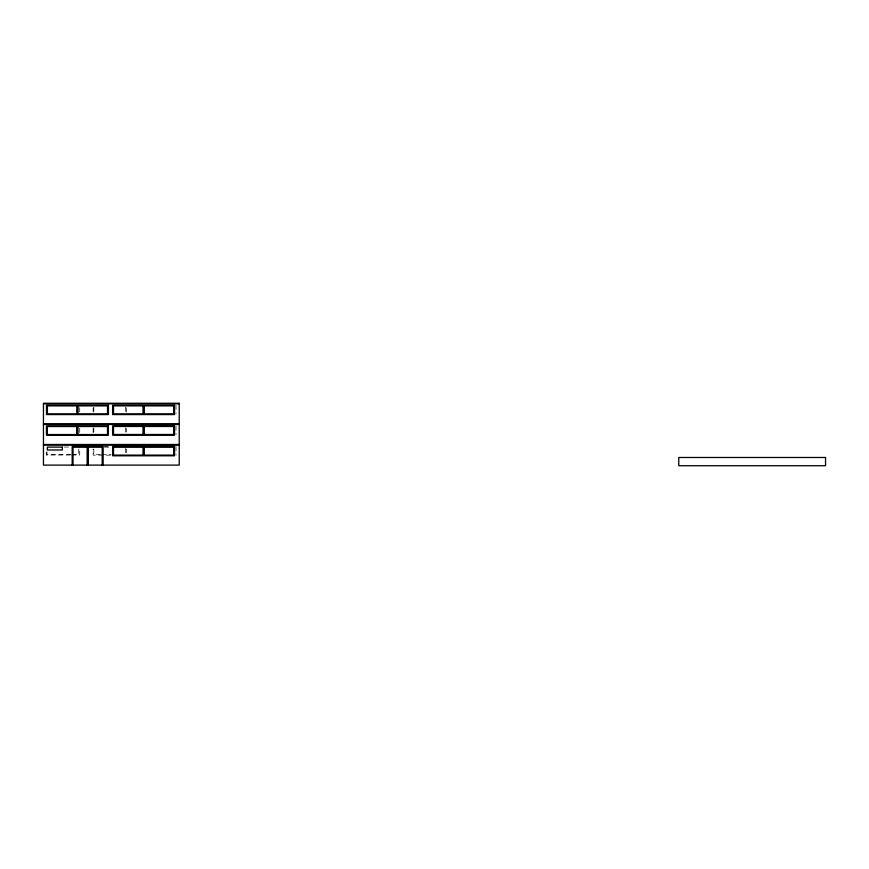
<?xml version="1.0" encoding="UTF-8"?>
<svg xmlns="http://www.w3.org/2000/svg" width="869" height="869" viewBox="0 0 869 869"><rect width="100%" height="100%" fill="white"/><g stroke="black" fill="none" stroke-linecap="round" stroke-linejoin="round"><path stroke-width="0.65" stroke-dasharray="4.34 3.26" d="M103.824 446.514L110.515 446.514M64.197 447.035L70.823 447.035M104.432 447.155L111.058 447.155M70.823 454.389L46.98 454.389L46.98 451.934M72.149 454.389L78.775 454.389L78.775 448.252M100.456 454.52L93.83 454.52L93.83 448.382M101.782 454.52L111.058 454.52M70.356 455.03L46.274 455.03L46.274 451.326M71.692 455.03L79.731 455.03L79.731 446.384M110.515 455.16L93.124 455.16L93.124 448.98M176.016 405.247L176.016 413.894M176.016 425.864L176.016 434.511M176.016 446.47L176.016 455.117M126.581 407.757L126.581 412.699M126.581 428.374L126.581 432.078M126.581 448.98L126.581 452.684M125.625 407.159L125.625 413.296M125.625 427.776L125.625 432.675M125.625 448.382L125.625 453.292M93.83 407.159L93.83 413.296M93.83 427.776L93.83 433.903M93.124 407.757L93.124 413.937M93.124 428.374L93.124 434.543M79.731 407.626L79.731 412.569M79.731 428.243L79.731 433.186"/><path stroke-width="1.3" d="M43.45 403.846L179.22 403.846M43.45 423.887L179.22 423.887M43.45 424.463L179.22 424.463M43.45 444.493L179.22 444.493M43.45 445.069L179.22 445.069M144.069 405.866L144.069 413.883M144.069 426.473L144.069 434.489M144.069 447.09L144.069 455.106M143.581 405.866L143.581 413.883M143.581 426.473L143.581 434.489M143.581 447.09L143.581 455.106M143.103 405.866L143.103 413.883M143.103 426.473L143.103 434.489M143.103 447.09L143.103 455.106M103.139 465.111L103.139 446.503L72.192 446.503L72.192 465.111M102.205 465.111L102.205 447.09L73.039 447.09L73.039 465.111M88.138 447.09L88.138 465.111M87.628 447.09L87.628 465.111M87.172 447.09L87.172 465.111M77.938 405.866L77.938 413.883M77.906 426.527L77.906 434.543M77.46 405.866L77.46 413.883M77.417 426.527L77.417 434.543M76.972 405.866L76.972 413.883M76.928 426.527L76.928 434.543M179.22 403.27L43.45 403.27L43.45 465.111L179.22 465.111L179.22 403.27M108.419 405.302L46.491 405.302L46.491 414.567L108.419 414.567L108.419 405.302M174.539 405.302L112.622 405.302L112.622 414.567L174.539 414.567L174.539 405.302M107.528 405.866L47.393 405.866L47.393 413.883L107.528 413.883L107.528 405.866M173.648 405.866L113.513 405.866L113.513 413.883L173.648 413.883L173.648 405.866M108.375 425.962L46.448 425.962L46.448 435.228L108.375 435.228L108.375 425.962M174.539 425.919L112.622 425.919L112.622 435.173L174.539 435.173L174.539 425.919M107.484 426.527L47.35 426.527L47.35 434.543L107.484 434.543L107.484 426.527M173.648 426.473L113.513 426.473L113.513 434.489L173.648 434.489L173.648 426.473M174.539 446.525L112.622 446.525L112.622 455.791L174.539 455.791L174.539 446.525M62.351 447.111L47.361 447.111L47.361 449.99L62.351 449.99L62.351 447.111M173.648 447.09L113.513 447.09L113.513 455.106L173.648 455.106L173.648 447.09M825.55 457.485L678.754 457.485L678.754 465.719L825.55 465.719L825.55 457.485"/></g></svg>
